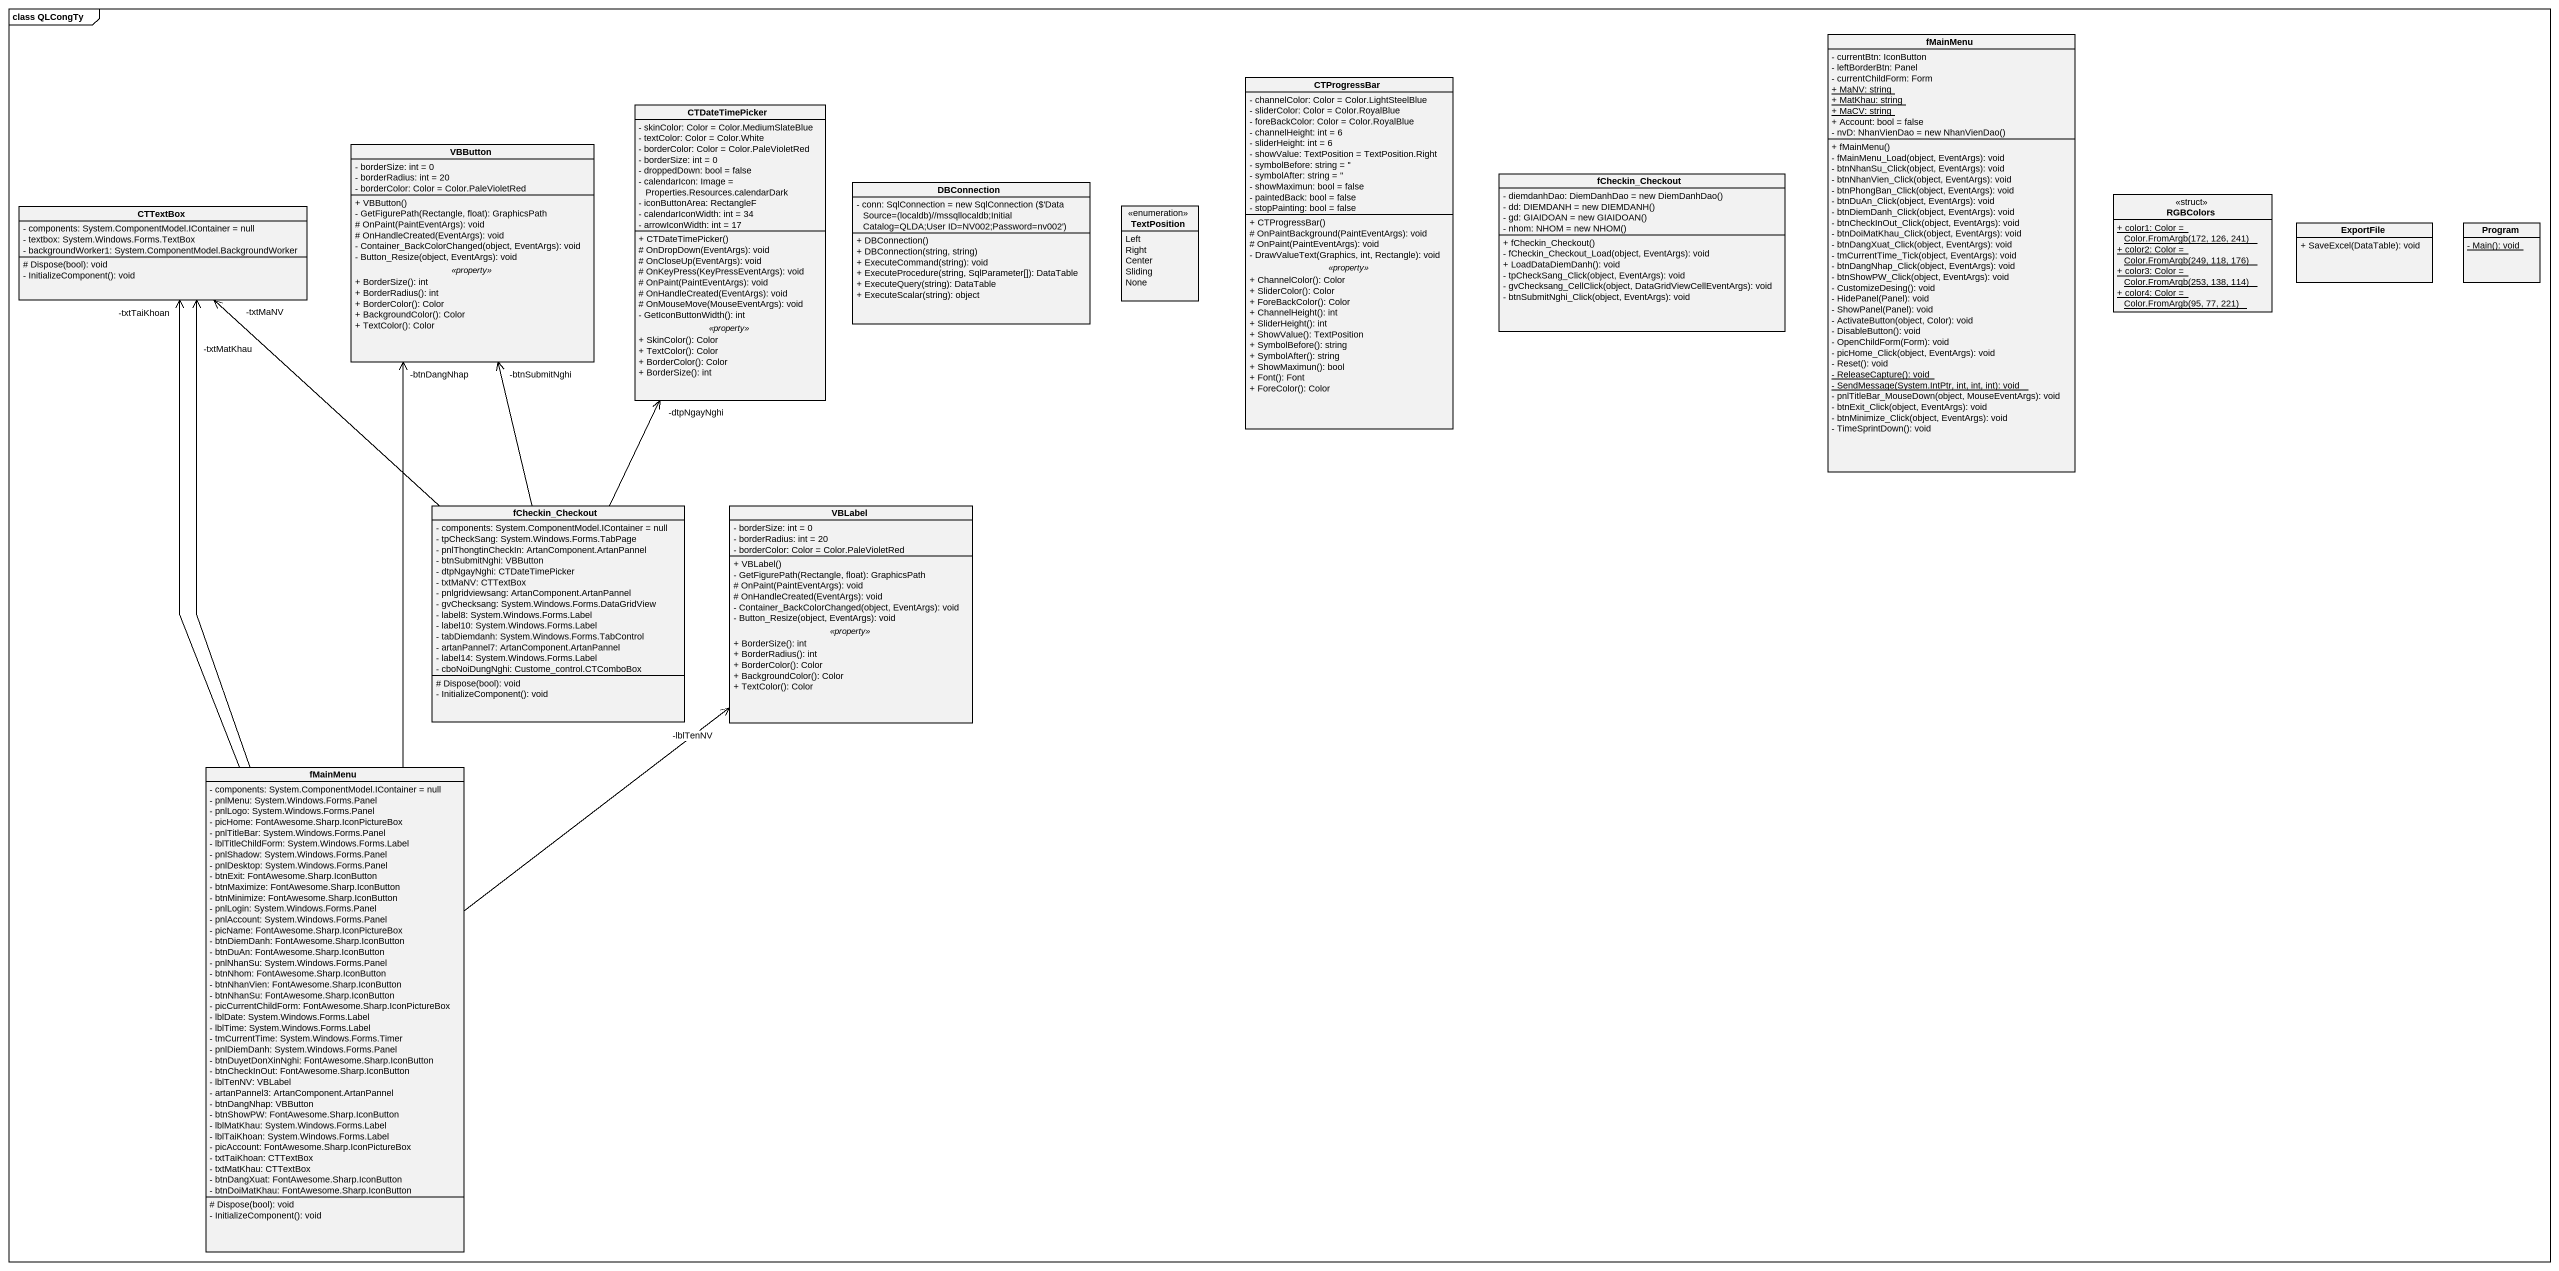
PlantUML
@startuml
mainframe class QLCongTy
hide circle
hide empty members
skinparam classAttributeIconSize 0
class fMainMenu {
  - currentBtn: IconButton
  - leftBorderBtn: Panel
  - currentChildForm: Form
  {static} + MaNV: string
  {static} + MatKhau: string
  {static} + MaCV: string
  + Account: bool = false
  {field} - nvD: NhanVienDao = new NhanVienDao()
  + fMainMenu()
  - fMainMenu_Load(object, EventArgs): void
  - btnNhanSu_Click(object, EventArgs): void
  - btnNhanVien_Click(object, EventArgs): void
  - btnPhongBan_Click(object, EventArgs): void
  - btnDuAn_Click(object, EventArgs): void
  - btnDiemDanh_Click(object, EventArgs): void
  - btnCheckInOut_Click(object, EventArgs): void
  - btnDoiMatKhau_Click(object, EventArgs): void
  - btnDangXuat_Click(object, EventArgs): void
  - tmCurrentTime_Tick(object, EventArgs): void
  - btnDangNhap_Click(object, EventArgs): void
  - btnShowPW_Click(object, EventArgs): void
  - CustomizeDesing(): void
  - HidePanel(Panel): void
  - ShowPanel(Panel): void
  - ActivateButton(object, Color): void
  - DisableButton(): void
  - OpenChildForm(Form): void
  - picHome_Click(object, EventArgs): void
  - Reset(): void
  {static} - ReleaseCapture(): void
  {static} - SendMessage(System.IntPtr, int, int, int): void
  - pnlTitleBar_MouseDown(object, MouseEventArgs): void
  - btnExit_Click(object, EventArgs): void
  - btnMinimize_Click(object, EventArgs): void
  - TimeSprintDown(): void
}
class CTDateTimePicker {
  - skinColor: Color = Color.MediumSlateBlue
  - textColor: Color = Color.White
  - borderColor: Color = Color.PaleVioletRed
  - borderSize: int = 0
  - droppedDown: bool = false
  - calendarIcon: Image = Properties.Resources.calendarDark
  - iconButtonArea: RectangleF
  - calendarIconWidth: int = 34
  - arrowIconWidth: int = 17
  --
  + CTDateTimePicker()
  # OnDropDown(EventArgs): void
  # OnCloseUp(EventArgs): void
  # OnKeyPress(KeyPressEventArgs): void
  # OnPaint(PaintEventArgs): void
  # OnHandleCreated(EventArgs): void
  # OnMouseMove(MouseEventArgs): void
  - GetIconButtonWidth(): int
  .. <<property>> ..
  + SkinColor(): Color
  + TextColor(): Color
  + BorderColor(): Color
  + BorderSize(): int
}
class CTProgressBar {
  - channelColor: Color = Color.LightSteelBlue
  - sliderColor: Color = Color.RoyalBlue
  - foreBackColor: Color = Color.RoyalBlue
  - channelHeight: int = 6
  - sliderHeight: int = 6
  - showValue: TextPosition = TextPosition.Right
  - symbolBefore: string = ''
  - symbolAfter: string = ''
  - showMaximun: bool = false
  - paintedBack: bool = false
  - stopPainting: bool = false
  --
  + CTProgressBar()
  # OnPaintBackground(PaintEventArgs): void
  # OnPaint(PaintEventArgs): void
  - DrawValueText(Graphics, int, Rectangle): void
  .. <<property>> ..
  + ChannelColor(): Color
  + SliderColor(): Color
  + ForeBackColor(): Color
  + ChannelHeight(): int
  + SliderHeight(): int
  + ShowValue(): TextPosition
  + SymbolBefore(): string
  + SymbolAfter(): string
  + ShowMaximun(): bool
  + Font(): Font
  + ForeColor(): Color
}
class VBButton {
  - borderSize: int = 0
  - borderRadius: int = 20
  - borderColor: Color = Color.PaleVioletRed
  --
  + VBButton()
  - GetFigurePath(Rectangle, float): GraphicsPath
  # OnPaint(PaintEventArgs): void
  # OnHandleCreated(EventArgs): void
  - Container_BackColorChanged(object, EventArgs): void
  - Button_Resize(object, EventArgs): void
  .. <<property>> ..
  + BorderSize(): int
  + BorderRadius(): int
  + BorderColor(): Color
  + BackgroundColor(): Color
  + TextColor(): Color
}
class DBConnection {
  {field} - conn: SqlConnection = new SqlConnection ($'Data Source=(localdb)//mssqllocaldb;Initial Catalog=QLDA;User ID=NV002;Password=nv002')
  + DBConnection()
  + DBConnection(string, string)
  + ExecuteCommand(string): void
  + ExecuteProcedure(string, SqlParameter[]): DataTable
  + ExecuteQuery(string): DataTable
  + ExecuteScalar(string): object
}
class fCheckin_Checkout {
  {field} - diemdanhDao: DiemDanhDao = new DiemDanhDao()
  {field} - dd: DIEMDANH = new DIEMDANH()
  {field} - gd: GIAIDOAN = new GIAIDOAN()
  {field} - nhom: NHOM = new NHOM()
  + fCheckin_Checkout()
  - fCheckin_Checkout_Load(object, EventArgs): void
  + LoadDataDiemDanh(): void
  - tpCheckSang_Click(object, EventArgs): void
  - gvChecksang_CellClick(object, DataGridViewCellEventArgs): void
  - btnSubmitNghi_Click(object, EventArgs): void
}
class CTTextBox {
  - components: System.ComponentModel.IContainer = null
  - textbox: System.Windows.Forms.TextBox
  - backgroundWorker1: System.ComponentModel.BackgroundWorker
  # Dispose(bool): void
  - InitializeComponent(): void
}
enum TextPosition {
  Left
  Right
  Center
  Sliding
  None
}
class RGBColors <<struct>> {
  {static} {field} + color1: Color = Color.FromArgb(172, 126, 241)
  {static} {field} + color2: Color = Color.FromArgb(249, 118, 176)
  {static} {field} + color3: Color = Color.FromArgb(253, 138, 114)
  {static} {field} + color4: Color = Color.FromArgb(95, 77, 221)
}
class ExportFile {
  + SaveExcel(DataTable): void
}
class Program {
  {static} - Main(): void
}
class "fCheckin_Checkout" as fCheckin_Checkout_2 {
  - components: System.ComponentModel.IContainer = null
  - tpCheckSang: System.Windows.Forms.TabPage
  - pnlThongtinCheckIn: ArtanComponent.ArtanPannel
  - btnSubmitNghi: VBButton
  - dtpNgayNghi: CTDateTimePicker
  - txtMaNV: CTTextBox
  - pnlgridviewsang: ArtanComponent.ArtanPannel
  - gvChecksang: System.Windows.Forms.DataGridView
  - label8: System.Windows.Forms.Label
  - label10: System.Windows.Forms.Label
  - tabDiemdanh: System.Windows.Forms.TabControl
  - artanPannel7: ArtanComponent.ArtanPannel
  - label14: System.Windows.Forms.Label
  - cboNoiDungNghi: Custome_control.CTComboBox
  # Dispose(bool): void
  - InitializeComponent(): void
}
class VBLabel {
  - borderSize: int = 0
  - borderRadius: int = 20
  - borderColor: Color = Color.PaleVioletRed
  --
  + VBLabel()
  - GetFigurePath(Rectangle, float): GraphicsPath
  # OnPaint(PaintEventArgs): void
  # OnHandleCreated(EventArgs): void
  - Container_BackColorChanged(object, EventArgs): void
  - Button_Resize(object, EventArgs): void
  .. <<property>> ..
  + BorderSize(): int
  + BorderRadius(): int
  + BorderColor(): Color
  + BackgroundColor(): Color
  + TextColor(): Color
}
class "fMainMenu" as fMainMenu_2 {
  - components: System.ComponentModel.IContainer = null
  - pnlMenu: System.Windows.Forms.Panel
  - pnlLogo: System.Windows.Forms.Panel
  - picHome: FontAwesome.Sharp.IconPictureBox
  - pnlTitleBar: System.Windows.Forms.Panel
  - lblTitleChildForm: System.Windows.Forms.Label
  - pnlShadow: System.Windows.Forms.Panel
  - pnlDesktop: System.Windows.Forms.Panel
  - btnExit: FontAwesome.Sharp.IconButton
  - btnMaximize: FontAwesome.Sharp.IconButton
  - btnMinimize: FontAwesome.Sharp.IconButton
  - pnlLogin: System.Windows.Forms.Panel
  - pnlAccount: System.Windows.Forms.Panel
  - picName: FontAwesome.Sharp.IconPictureBox
  - btnDiemDanh: FontAwesome.Sharp.IconButton
  - btnDuAn: FontAwesome.Sharp.IconButton
  - pnlNhanSu: System.Windows.Forms.Panel
  - btnNhom: FontAwesome.Sharp.IconButton
  - btnNhanVien: FontAwesome.Sharp.IconButton
  - btnNhanSu: FontAwesome.Sharp.IconButton
  - picCurrentChildForm: FontAwesome.Sharp.IconPictureBox
  - lblDate: System.Windows.Forms.Label
  - lblTime: System.Windows.Forms.Label
  - tmCurrentTime: System.Windows.Forms.Timer
  - pnlDiemDanh: System.Windows.Forms.Panel
  - btnDuyetDonXinNghi: FontAwesome.Sharp.IconButton
  - btnCheckInOut: FontAwesome.Sharp.IconButton
  - lblTenNV: VBLabel
  - artanPannel3: ArtanComponent.ArtanPannel
  - btnDangNhap: VBButton
  - btnShowPW: FontAwesome.Sharp.IconButton
  - lblMatKhau: System.Windows.Forms.Label
  - lblTaiKhoan: System.Windows.Forms.Label
  - picAccount: FontAwesome.Sharp.IconPictureBox
  - txtTaiKhoan: CTTextBox
  - txtMatKhau: CTTextBox
  - btnDangXuat: FontAwesome.Sharp.IconButton
  - btnDoiMatKhau: FontAwesome.Sharp.IconButton
  # Dispose(bool): void
  - InitializeComponent(): void
}
fCheckin_Checkout_2 -up-> "-dtpNgayNghi" CTDateTimePicker
fCheckin_Checkout_2 -up-> "-btnSubmitNghi" VBButton
fCheckin_Checkout_2 -up-> "-txtMaNV" CTTextBox
fMainMenu_2 -up-> "-btnDangNhap" VBButton
fMainMenu_2 -up-> "-txtMatKhau" CTTextBox
fMainMenu_2 -up-> "-txtTaiKhoan" CTTextBox
fMainMenu_2 -up-> "-lblTenNV" VBLabel
@enduml
